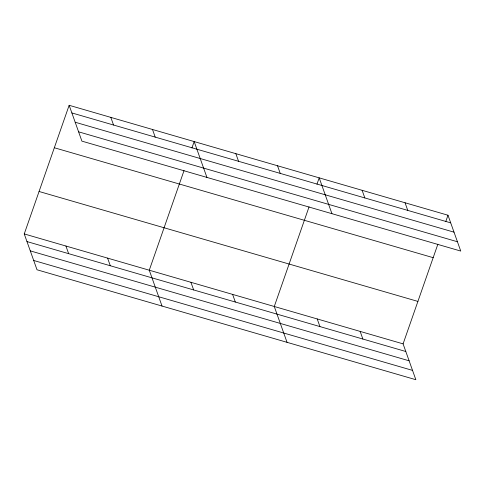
<?xml version="1.0" encoding="UTF-8"?>
<svg xmlns="http://www.w3.org/2000/svg" width="485" height="485" viewBox="0 0 485 485"><rect width="100%" height="100%" fill="white"/><g stroke="black" fill="none" stroke-linecap="round" stroke-linejoin="round"><path stroke-width="0.73" d="M437.864 244.234L403.09 343.865L415.851 379.707L37.012 269.775L24.25 233.934L69.149 105.293L447.988 215.225L460.75 251.066L81.91 141.135L69.149 105.293M184.039 170.581L149.265 270.212L162.026 306.053M191.945 147.937L194.17 141.571L206.931 177.413M309.06 206.859L274.28 306.49L287.047 342.331M316.96 184.215L319.185 177.85L331.946 213.691M445.763 221.59L447.988 215.225M71.871 112.932L450.704 222.857M75.187 122.238L454.021 232.169M78.6 131.829L457.434 241.754M54.332 147.749L433.172 257.674M39.067 191.484L417.906 301.415M24.25 233.934L403.09 343.865M26.972 241.572L405.806 351.498M30.282 250.878L409.122 360.81M33.695 260.469L412.535 370.394M405.054 202.766L407.77 210.399M362.119 190.308L364.835 197.941M360.149 331.407L362.871 339.039M277.511 165.755L280.233 173.394M317.214 318.948L319.936 326.581M235.837 153.666L238.559 161.299M232.612 294.395L235.328 302.034M152.496 129.483L155.212 137.116M190.938 282.306L193.654 289.939M110.823 117.388L113.545 125.027M107.591 258.123L110.313 265.756M65.924 246.028L68.64 253.667"/></g></svg>
